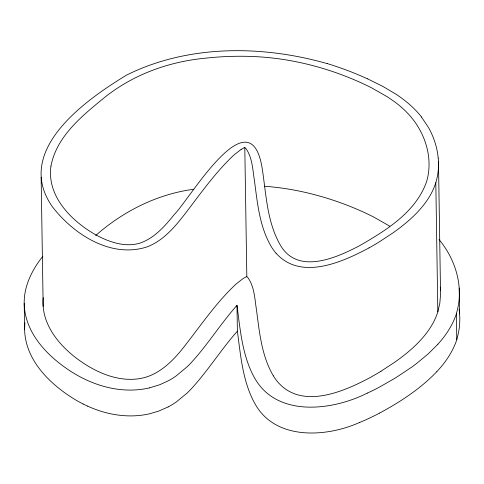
<?xml version="1.0" encoding="UTF-8"?>
<svg xmlns="http://www.w3.org/2000/svg" width="484" height="484" viewBox="0 0 484 484"><rect width="100%" height="100%" fill="white"/><g stroke="black" fill="none" stroke-linecap="round" stroke-linejoin="round"><path stroke-width="0.73" d="M83.067 403.977A146.241 83.042 -0.9 0 1 70.712 396.856C47.565 381.785 25.059 358.493 24.605 329.174L24.2 303.347C23.934 285.911 32.21 269.594 42.852 256.254M24.605 329.174L24.896 322.786M43.264 297.636C40.614 324.213 59.816 346.629 80.247 360.997C96.873 372.619 117.11 381.459 137.801 378.893C157.373 376.528 172.243 361.881 183.841 347.095C200.188 326.24 215.168 304.055 234.389 285.645A149.465 84.875 -0.9 0 1 236.737 283.527L242.726 278.869A23.359 13.262 -0.9 0 1 246.314 276.842L246.392 276.83A9.456 5.366 -0.9 0 1 246.822 276.66A8.186 4.646 -0.9 0 1 247.015 276.824L247.13 276.921A18.192 10.333 -0.9 0 1 248.244 278.118C254.572 287.351 254.711 299.173 256.484 309.857C259.472 332.278 261.59 355.934 273.339 375.832M369.014 247.893A277.792 157.742 -0.9 0 0 379.008 242.048L392.947 232.895A270.641 153.682 -0.9 0 0 400.195 227.565C410.033 219.96 419.295 211.411 426.483 201.199A165.346 93.89 -0.9 0 0 435.818 182.643C438.268 174.706 439.03 166.284 438.238 158.026M381.041 371.198L394.974 362.044A273.726 155.431 -0.9 0 0 399.905 358.475C410.626 350.434 420.759 341.353 428.509 330.348A165.346 93.89 -0.9 0 0 437.845 311.793L439.847 303.063L440.561 294.248L438.48 161.559M367.271 393.135C332.417 410.71 276.322 417.898 254.233 377.302A181.046 102.808 -0.9 0 1 252.957 374.949C242.054 353.411 240.137 328.866 236.985 305.325C220.365 324.026 207.213 345.54 190.121 363.823A194.169 110.255 -0.9 0 1 187.284 366.666L175.892 376.135A85.069 48.303 -0.9 0 1 168.789 380.551L159.889 384.683L149.399 387.908M236.985 305.325L237.39 331.159C220.771 349.853 207.612 371.361 190.527 389.65A189.855 107.805 -0.9 0 1 186.957 393.202L176.297 401.962A84.041 47.722 -0.9 0 1 168.154 406.941M438.002 344.124L428.031 354.046L416.198 363.805A287.587 163.302 -0.9 0 1 411.606 367.199L395.652 377.822L379.135 387.291A220.583 125.259 -0.9 0 1 367.277 393.141M436.858 371.639C420.445 388.785 400.329 401.901 379.541 413.118M95.687 235.496C123.251 211.224 157.215 194.102 193.818 189.238M241.08 149.471L234.71 154.378A149.465 84.875 -0.9 0 0 232.362 156.495C214.811 173.326 200.721 193.304 186.019 212.561C175.426 226.252 163.653 240.627 146.948 246.925C110.999 258.535 73.725 234.498 52.411 206.765C13.201 150.947 85.166 100.17 126.862 74.941C188.427 44.48 262.225 45.066 327.226 63.628M369.014 247.887C342.394 262.128 300.86 280.95 276.074 253.229M168.142 406.935L158.873 411.049L149.804 413.741A50.154 28.477 -0.9 0 1 132.38 415.889C121.43 416.089 110.485 414.322 100.073 410.964A97.605 55.424 -0.9 0 1 87.55 406.094M359.388 422.55C325.877 437.548 274.688 440.603 254.638 403.136A181.046 102.808 -0.9 0 1 253.362 400.776C242.46 379.238 240.542 354.705 237.39 331.159M264.355 186.261C292.015 188.197 319.246 194.713 345.165 204.466A268.481 152.454 -0.9 0 1 373.769 217.068L389.662 226.131M367.465 78.783L382.965 86.461L395.815 94.096A166.974 94.816 -0.9 0 1 421.54 117.013M87.531 406.106L83.079 403.971M439.061 239.592C455.849 259.624 464.325 287.986 456.37 313.469L456.775 339.296C459.818 329.592 460.496 319.21 459.122 309.149M421.485 117.025L428.503 127.528A216.802 123.111 -0.9 0 1 438.165 158.026M440.265 287.175L440.507 290.709M24.2 303.347C24.72 333.512 48.327 357.174 72.285 372.299C90.085 383.419 110.83 390.491 131.975 390.056A50.154 28.477 -0.9 0 0 149.393 387.902M459.201 288.022L459.606 313.856M435.806 182.643L437.832 311.793M241.117 149.489A22.56 12.814 -0.9 0 1 244.287 147.699L244.366 147.687A9.456 5.366 -0.9 0 1 244.795 147.511L246.822 276.66M41.14 177.204L43.167 306.354M456.932 339.308A191.416 108.694 -0.9 0 1 436.792 371.621M379.504 413.1A202.427 114.95 -0.9 0 1 359.424 422.574M456.509 313.481A190.702 108.289 -0.9 0 1 437.953 344.112M327.269 63.585A264.095 149.967 -0.9 0 1 367.416 78.819M244.795 147.511A8.186 4.646 -0.9 0 1 244.989 147.674L245.098 147.771A18.906 10.739 -0.9 0 1 246.41 149.223C252.521 158.462 252.715 170.108 254.451 180.707C257.44 203.129 259.563 226.784 271.306 246.683A110.842 62.944 -0.9 0 0 276.043 253.235M381.035 371.198A274.597 155.927 -0.9 0 1 369.594 377.841C343.096 391.949 301.29 409.996 277.386 381.531A112.736 64.015 -0.9 0 1 273.351 375.826M50.947 166.127C46.682 196.552 71.741 221.224 96.056 235.018C109.384 242.163 125.187 247.657 140.263 243.041C154.584 237.934 164.941 226.131 174.204 214.606C189.928 198.948 249.478 95.862 261.941 166.889C266.176 192.983 266.654 220.728 279.897 244.341C297.115 275.565 336.453 257.918 360.005 245.461C386.468 230.148 415.792 212.119 426.537 181.802C433.198 159.811 426.083 135.514 411.884 118.029A154.559 87.767 -0.9 0 0 394.629 101.809L387.636 96.981L371.742 87.919A268.481 152.454 -0.9 0 0 343.132 75.316C311.92 63.465 278.724 56.737 245.309 56.295A179.715 102.051 -0.9 0 0 205.736 58.159C168.051 61.613 131.182 75.208 101.979 99.589C80.417 117.219 56.392 137.323 50.947 166.127"/></g></svg>
